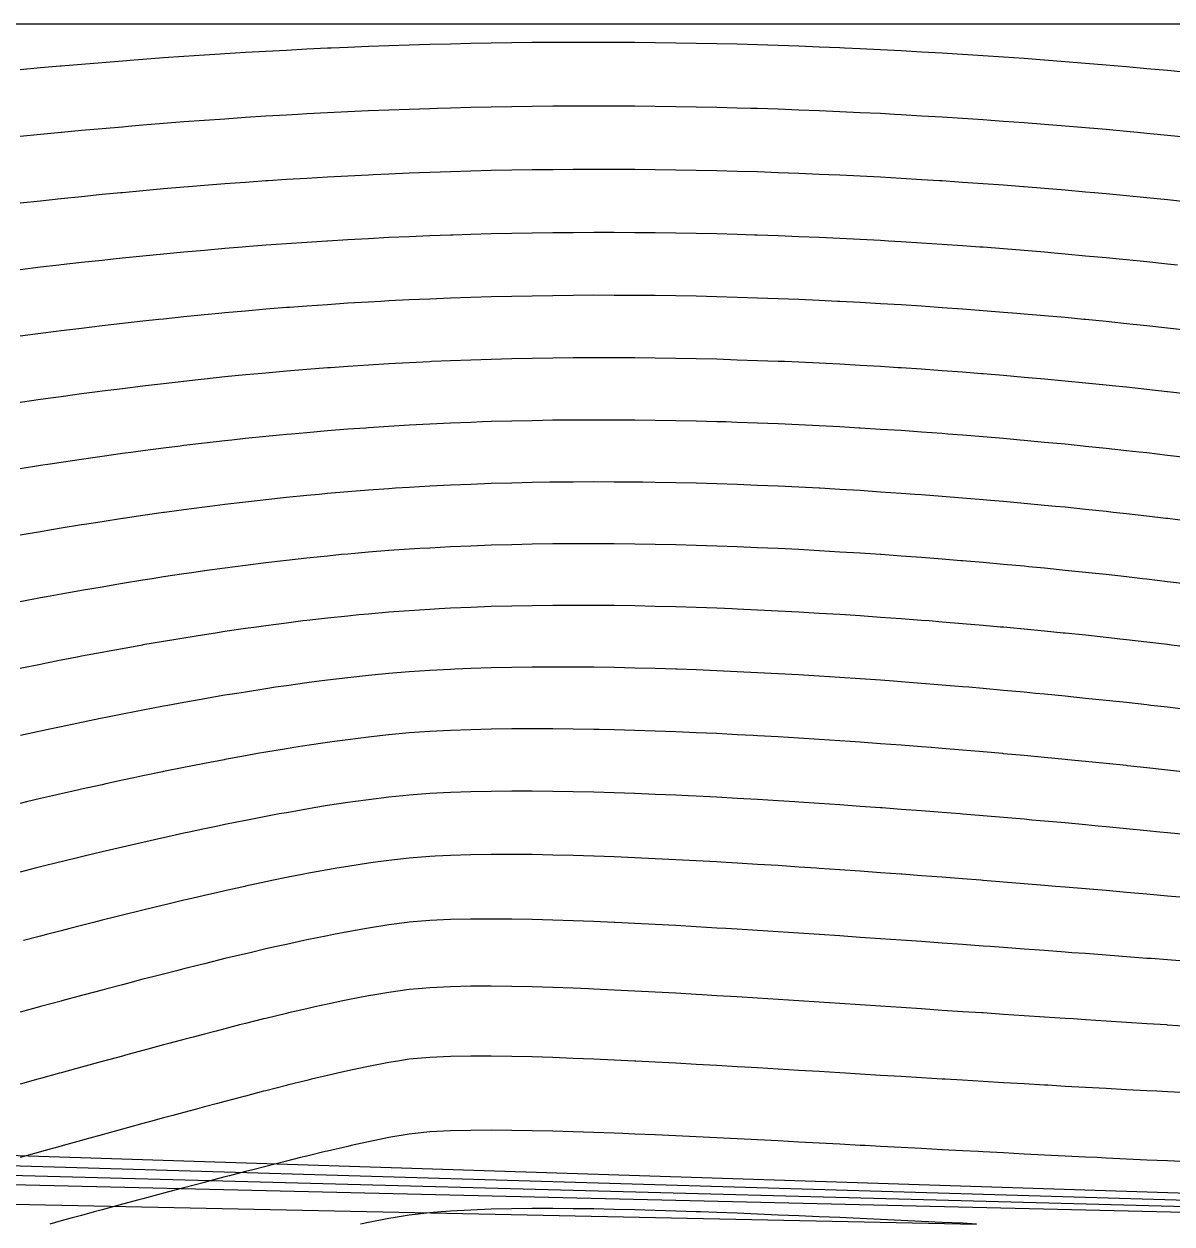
# Model space of a CAD drawing. Header units: metres. Extents: x 3387 to 5486, y 40 to 163.
# Drawn here: x 4939.7 to 5057.4, y 40 to 163 of the extents above; entities that cross this region are included whole.
import ezdxf

# ---------------------------------------------------------------- set-up
doc = ezdxf.new("R2010")
doc.units = ezdxf.units.M
for name, color, linetype in [('Contour_Level_10', 7, 'Continuous'), ('Contour_Level_11', 7, 'Continuous'), ('Contour_Level_12', 7, 'Continuous'), ('Contour_Level_13', 7, 'Continuous'), ('Contour_Level_14', 7, 'Continuous'), ('Contour_Level_15', 7, 'Continuous'), ('Contour_Level_16', 7, 'Continuous'), ('Contour_Level_17', 7, 'Continuous'), ('Contour_Level_18', 7, 'Continuous'), ('Contour_Level_19', 7, 'Continuous'), ('Contour_Level_20', 7, 'Continuous'), ('Contour_Level_21', 7, 'Continuous'), ('Contour_Level_22', 7, 'Continuous'), ('Contour_Level_23', 7, 'Continuous'), ('Contour_Level_3', 7, 'Continuous'), ('Contour_Level_4', 7, 'Continuous'), ('Contour_Level_5', 7, 'Continuous'), ('Contour_Level_6', 7, 'Continuous'), ('Contour_Level_7', 7, 'Continuous'), ('Contour_Level_8', 7, 'Continuous'), ('Contour_Level_9', 7, 'Continuous')]:
    doc.layers.add(name, color=color, linetype=linetype)

msp = doc.modelspace()

# ---------------------------------------------------------------- linework, layer by layer
at = {"layer": 'Contour_Level_10'}
msp.add_lwpolyline([(5059.08, 125.05), (5056.98, 125.29), (5056.94, 125.3), (5054.87, 125.53), (5052.77, 125.76), (5051.29, 125.91), (5050.67, 125.98), (5048.57, 126.19), (5046.47, 126.4), (5045.03, 126.53), (5044.37, 126.59), (5042.27, 126.78), (5040.17, 126.97), (5038.07, 127.14), (5037.91, 127.15), (5035.96, 127.3), (5033.86, 127.46), (5031.76, 127.61), (5029.66, 127.75), (5029.37, 127.77), (5027.56, 127.88), (5025.46, 128.01), (5023.36, 128.12), (5021.26, 128.23), (5019.16, 128.33), (5017.71, 128.39), (5017.05, 128.41), (5014.95, 128.49), (5012.85, 128.56), (5010.75, 128.63), (5008.65, 128.68), (5006.55, 128.72), (5004.45, 128.75), (5002.35, 128.77), (5000.25, 128.78), (4998.14, 128.78), (4996.04, 128.77), (4993.94, 128.75), (4991.84, 128.72), (4989.74, 128.67), (4987.64, 128.62), (4985.54, 128.55), (4983.44, 128.47), (4981.51, 128.39), (4981.34, 128.38), (4979.23, 128.28), (4977.13, 128.16), (4975.03, 128.03), (4972.93, 127.9), (4971.15, 127.77), (4970.83, 127.75), (4968.73, 127.58), (4966.63, 127.41), (4964.53, 127.22), (4963.74, 127.15), (4962.43, 127.03), (4960.32, 126.82), (4958.22, 126.6), (4957.59, 126.53), (4956.12, 126.37), (4954.02, 126.13), (4952.18, 125.91), (4951.92, 125.88), (4949.82, 125.62), (4947.72, 125.36), (4947.26, 125.3), (4945.62, 125.08), (4943.52, 124.79), (4942.7, 124.68), (4941.41, 124.5), (4939.31, 124.2)], dxfattribs=at)
at = {"layer": 'Contour_Level_11'}
msp.add_lwpolyline([(5059.08, 118.53), (5056.98, 118.78), (5054.87, 119.03), (5054.08, 119.12), (5052.77, 119.26), (5050.67, 119.49), (5048.57, 119.71), (5048.32, 119.73), (5046.47, 119.92), (5044.37, 120.12), (5042.27, 120.32), (5041.87, 120.35), (5040.17, 120.5), (5038.07, 120.68), (5035.96, 120.85), (5034.45, 120.97), (5033.86, 121.02), (5031.76, 121.17), (5029.66, 121.32), (5027.56, 121.45), (5025.46, 121.58), (5025.35, 121.59), (5023.36, 121.7), (5021.26, 121.81), (5019.16, 121.92), (5017.05, 122.01), (5014.95, 122.09), (5012.85, 122.17), (5011.68, 122.21), (5010.75, 122.23), (5008.65, 122.29), (5006.55, 122.33), (5004.45, 122.37), (5002.35, 122.39), (5000.25, 122.41), (4998.14, 122.41), (4996.04, 122.4), (4993.94, 122.38), (4991.84, 122.34), (4989.74, 122.3), (4987.64, 122.24), (4986.75, 122.21), (4985.54, 122.16), (4983.44, 122.08), (4981.34, 121.98), (4979.23, 121.87), (4977.13, 121.75), (4975.03, 121.61), (4974.77, 121.59), (4972.93, 121.46), (4970.83, 121.29), (4968.73, 121.11), (4967.16, 120.97), (4966.63, 120.92), (4964.53, 120.72), (4962.43, 120.5), (4961.04, 120.35), (4960.32, 120.27), (4958.22, 120.03), (4956.12, 119.78), (4955.73, 119.73), (4954.02, 119.52), (4951.92, 119.25), (4950.96, 119.12), (4949.82, 118.96), (4947.72, 118.67), (4946.54, 118.5), (4945.62, 118.36), (4943.52, 118.05), (4942.4, 117.88), (4941.41, 117.73), (4939.31, 117.4)], dxfattribs=at)
at = {"layer": 'Contour_Level_12'}
msp.add_lwpolyline([(5059.08, 112.04), (5056.98, 112.3), (5056.8, 112.32), (5054.87, 112.54), (5052.77, 112.78), (5051.42, 112.93), (5050.67, 113.02), (5048.57, 113.24), (5046.47, 113.46), (5045.49, 113.55), (5044.37, 113.66), (5042.27, 113.86), (5040.17, 114.05), (5038.83, 114.17), (5038.07, 114.24), (5035.96, 114.41), (5033.86, 114.58), (5031.76, 114.74), (5031.07, 114.79), (5029.66, 114.89), (5027.56, 115.03), (5025.46, 115.17), (5023.36, 115.29), (5021.31, 115.41), (5021.26, 115.41), (5019.16, 115.52), (5017.05, 115.62), (5014.95, 115.71), (5012.85, 115.79), (5010.75, 115.86), (5008.65, 115.92), (5006.55, 115.97), (5004.45, 116.01), (5003.19, 116.03), (5002.35, 116.04), (5000.25, 116.05), (4998.14, 116.06), (4996.04, 116.05), (4993.94, 116.03), (4993.65, 116.03), (4991.84, 116), (4989.74, 115.95), (4987.64, 115.89), (4985.54, 115.81), (4983.44, 115.72), (4981.34, 115.62), (4979.23, 115.5), (4977.81, 115.41), (4977.13, 115.36), (4975.03, 115.21), (4972.93, 115.05), (4970.83, 114.87), (4969.99, 114.79), (4968.73, 114.67), (4966.63, 114.46), (4964.53, 114.24), (4963.94, 114.17), (4962.43, 114), (4960.32, 113.75), (4958.77, 113.55), (4958.22, 113.48), (4956.12, 113.21), (4954.14, 112.93), (4954.02, 112.92), (4951.92, 112.62), (4949.89, 112.32), (4949.82, 112.31), (4947.72, 111.98), (4945.92, 111.7), (4945.62, 111.65), (4943.52, 111.31), (4942.15, 111.08), (4941.41, 110.96), (4939.31, 110.6)], dxfattribs=at)
at = {"layer": 'Contour_Level_13'}
msp.add_lwpolyline([(5059.08, 105.57), (5056.98, 105.83), (5054.87, 106.08), (5054.41, 106.14), (5052.77, 106.33), (5050.67, 106.56), (5048.86, 106.75), (5048.57, 106.79), (5046.47, 107), (5044.37, 107.21), (5042.72, 107.37), (5042.27, 107.42), (5040.17, 107.61), (5038.07, 107.8), (5035.96, 107.98), (5035.78, 107.99), (5033.86, 108.15), (5031.76, 108.31), (5029.66, 108.47), (5027.63, 108.61), (5027.56, 108.61), (5025.46, 108.75), (5023.36, 108.88), (5021.26, 109.01), (5019.16, 109.12), (5017.06, 109.23), (5017.05, 109.23), (5014.95, 109.32), (5012.85, 109.41), (5010.75, 109.49), (5008.65, 109.55), (5006.55, 109.61), (5004.45, 109.66), (5002.35, 109.69), (5000.25, 109.72), (4998.14, 109.73), (4996.04, 109.72), (4993.94, 109.71), (4991.84, 109.68), (4989.74, 109.63), (4987.64, 109.57), (4985.54, 109.49), (4983.44, 109.4), (4981.34, 109.29), (4980.3, 109.23), (4979.23, 109.16), (4977.13, 109.02), (4975.03, 108.85), (4972.93, 108.67), (4972.27, 108.61), (4970.83, 108.47), (4968.73, 108.26), (4966.63, 108.02), (4966.34, 107.99), (4964.53, 107.78), (4962.43, 107.51), (4961.36, 107.37), (4960.32, 107.24), (4958.22, 106.94), (4956.92, 106.75), (4956.12, 106.64), (4954.02, 106.32), (4952.85, 106.14), (4951.92, 105.99), (4949.82, 105.65), (4949.05, 105.52), (4947.72, 105.29), (4945.62, 104.93), (4945.45, 104.9), (4943.52, 104.56), (4942.01, 104.28), (4941.41, 104.17), (4939.31, 103.78)], dxfattribs=at)
at = {"layer": 'Contour_Level_14'}
msp.add_lwpolyline([(5059.08, 99.13), (5057.38, 99.34), (5056.98, 99.39), (5054.87, 99.64), (5052.77, 99.88), (5052.08, 99.95), (5050.67, 100.11), (5048.57, 100.34), (5046.47, 100.55), (5046.28, 100.57), (5044.37, 100.76), (5042.27, 100.97), (5040.17, 101.16), (5039.84, 101.19), (5038.07, 101.35), (5035.96, 101.53), (5033.86, 101.7), (5032.54, 101.81), (5031.76, 101.87), (5029.66, 102.03), (5027.56, 102.18), (5025.46, 102.33), (5023.91, 102.43), (5023.36, 102.46), (5021.26, 102.59), (5019.16, 102.71), (5017.05, 102.83), (5014.95, 102.93), (5012.85, 103.02), (5012.33, 103.05), (5010.75, 103.11), (5008.65, 103.19), (5006.55, 103.25), (5004.45, 103.31), (5002.35, 103.35), (5000.25, 103.38), (4998.14, 103.4), (4996.04, 103.41), (4993.94, 103.4), (4991.84, 103.37), (4989.74, 103.33), (4987.64, 103.28), (4985.54, 103.2), (4983.44, 103.11), (4982.28, 103.05), (4981.34, 102.99), (4979.23, 102.86), (4977.13, 102.7), (4975.03, 102.52), (4974.05, 102.43), (4972.93, 102.32), (4970.83, 102.1), (4968.73, 101.86), (4968.32, 101.81), (4966.63, 101.6), (4964.53, 101.32), (4963.57, 101.19), (4962.43, 101.03), (4960.32, 100.72), (4959.35, 100.57), (4958.22, 100.4), (4956.12, 100.06), (4955.48, 99.95), (4954.02, 99.71), (4951.92, 99.35), (4951.86, 99.34), (4949.82, 98.97), (4948.44, 98.72), (4947.72, 98.59), (4945.62, 98.19), (4945.16, 98.1), (4943.52, 97.78), (4942.01, 97.48), (4941.41, 97.36), (4939.31, 96.94)], dxfattribs=at)
at = {"layer": 'Contour_Level_15'}
msp.add_lwpolyline([(5059.08, 92.7), (5056.98, 92.96), (5055.26, 93.16), (5054.87, 93.2), (5052.77, 93.44), (5050.67, 93.66), (5049.62, 93.77), (5048.57, 93.88), (5046.47, 94.1), (5044.37, 94.3), (5043.45, 94.39), (5042.27, 94.5), (5040.17, 94.7), (5038.07, 94.89), (5036.62, 95.01), (5035.96, 95.07), (5033.86, 95.24), (5031.76, 95.41), (5029.66, 95.57), (5028.87, 95.63), (5027.56, 95.73), (5025.46, 95.87), (5023.36, 96.02), (5021.26, 96.15), (5019.66, 96.25), (5019.16, 96.28), (5017.05, 96.4), (5014.95, 96.51), (5012.85, 96.61), (5010.75, 96.71), (5008.65, 96.79), (5006.7, 96.86), (5006.55, 96.87), (5004.45, 96.94), (5002.35, 96.99), (5000.25, 97.03), (4998.14, 97.07), (4996.04, 97.08), (4993.94, 97.09), (4991.84, 97.08), (4989.74, 97.05), (4987.64, 97), (4985.54, 96.93), (4983.91, 96.86), (4983.44, 96.84), (4981.34, 96.73), (4979.23, 96.59), (4977.13, 96.41), (4975.38, 96.25), (4975.03, 96.21), (4972.93, 95.99), (4970.83, 95.74), (4969.99, 95.63), (4968.73, 95.46), (4966.63, 95.17), (4965.52, 95.01), (4964.53, 94.86), (4962.43, 94.53), (4961.55, 94.39), (4960.32, 94.19), (4958.22, 93.83), (4957.9, 93.77), (4956.12, 93.46), (4954.48, 93.16), (4954.02, 93.07), (4951.92, 92.67), (4951.23, 92.54), (4949.82, 92.26), (4948.12, 91.92), (4947.72, 91.84), (4945.62, 91.41), (4945.12, 91.3), (4943.52, 90.96), (4942.2, 90.68), (4941.41, 90.51), (4939.37, 90.07)], dxfattribs=at)
at = {"layer": 'Contour_Level_16'}
msp.add_lwpolyline([(5058.52, 86.36), (5056.98, 86.53), (5054.87, 86.76), (5052.89, 86.97), (5052.77, 86.99), (5050.67, 87.21), (5048.57, 87.42), (5046.77, 87.59), (5046.47, 87.62), (5044.37, 87.82), (5042.27, 88.02), (5040.17, 88.2), (5040.1, 88.21), (5038.07, 88.39), (5035.96, 88.57), (5033.86, 88.74), (5032.73, 88.83), (5031.76, 88.91), (5029.66, 89.07), (5027.56, 89.23), (5025.46, 89.38), (5024.43, 89.45), (5023.36, 89.52), (5021.26, 89.66), (5019.16, 89.79), (5017.05, 89.92), (5014.95, 90.04), (5014.5, 90.07), (5012.85, 90.15), (5010.75, 90.26), (5008.65, 90.36), (5006.55, 90.44), (5004.45, 90.52), (5002.35, 90.59), (5000.25, 90.65), (4998.71, 90.68), (4998.14, 90.7), (4996.04, 90.73), (4993.94, 90.75), (4991.84, 90.75), (4989.74, 90.74), (4987.64, 90.71), (4986.57, 90.68), (4985.54, 90.66), (4983.44, 90.59), (4981.34, 90.49), (4979.23, 90.34), (4977.13, 90.13), (4976.52, 90.07), (4975.03, 89.9), (4972.93, 89.63), (4971.57, 89.45), (4970.83, 89.35), (4968.73, 89.04), (4967.4, 88.83), (4966.63, 88.71), (4964.53, 88.36), (4963.67, 88.21), (4962.43, 87.99), (4960.32, 87.61), (4960.23, 87.59), (4958.22, 87.21), (4957.01, 86.97), (4956.12, 86.8), (4954.02, 86.38), (4953.93, 86.36), (4951.92, 85.94), (4950.98, 85.74), (4949.82, 85.49), (4948.12, 85.12), (4947.72, 85.03), (4945.62, 84.56), (4945.34, 84.5), (4943.52, 84.09), (4942.64, 83.88), (4941.41, 83.6), (4939.98, 83.27), (4939.31, 83.11)], dxfattribs=at)
at = {"layer": 'Contour_Level_17'}
msp.add_lwpolyline([(5059.08, 79.88), (5056.98, 80.1), (5056.18, 80.18), (5054.87, 80.31), (5052.77, 80.52), (5050.67, 80.72), (5049.86, 80.79), (5048.57, 80.92), (5046.47, 81.11), (5044.37, 81.3), (5043.06, 81.41), (5042.27, 81.48), (5040.17, 81.66), (5038.07, 81.84), (5035.96, 82.01), (5035.72, 82.03), (5033.86, 82.18), (5031.76, 82.34), (5029.66, 82.5), (5027.73, 82.65), (5027.56, 82.66), (5025.46, 82.81), (5023.36, 82.96), (5021.26, 83.1), (5019.16, 83.24), (5018.76, 83.27), (5017.05, 83.37), (5014.95, 83.5), (5012.85, 83.62), (5010.75, 83.74), (5008.65, 83.85), (5007.83, 83.88), (5006.55, 83.95), (5004.45, 84.04), (5002.35, 84.12), (5000.25, 84.19), (4998.14, 84.26), (4996.04, 84.3), (4993.94, 84.34), (4991.84, 84.36), (4989.74, 84.36), (4987.64, 84.34), (4985.54, 84.3), (4983.44, 84.23), (4981.34, 84.12), (4979.23, 83.95), (4978.55, 83.88), (4977.13, 83.74), (4975.03, 83.49), (4973.44, 83.27), (4972.93, 83.2), (4970.83, 82.88), (4969.44, 82.65), (4968.73, 82.53), (4966.63, 82.16), (4965.9, 82.03), (4964.53, 81.78), (4962.64, 81.41), (4962.43, 81.37), (4960.32, 80.95), (4959.59, 80.79), (4958.22, 80.51), (4956.67, 80.18), (4956.12, 80.06), (4954.02, 79.59), (4953.86, 79.56), (4951.92, 79.12), (4951.14, 78.94), (4949.82, 78.63), (4948.49, 78.32), (4947.72, 78.14), (4945.9, 77.7), (4945.62, 77.64), (4943.52, 77.12), (4943.35, 77.09), (4941.41, 76.61), (4940.85, 76.47), (4939.31, 76.08)], dxfattribs=at)
at = {"layer": 'Contour_Level_18'}
msp.add_lwpolyline([(5059.08, 73.43), (5056.98, 73.62), (5054.87, 73.81), (5052.77, 73.99), (5052.76, 73.99), (5050.67, 74.18), (5048.57, 74.36), (5046.47, 74.53), (5045.5, 74.61), (5044.37, 74.71), (5042.27, 74.88), (5040.17, 75.05), (5038.07, 75.21), (5037.84, 75.23), (5035.96, 75.38), (5033.86, 75.54), (5031.76, 75.7), (5029.72, 75.85), (5029.66, 75.85), (5027.56, 76.01), (5025.46, 76.16), (5023.36, 76.3), (5021.26, 76.45), (5020.98, 76.47), (5019.16, 76.59), (5017.05, 76.73), (5014.95, 76.86), (5012.85, 76.99), (5011.18, 77.09), (5010.75, 77.11), (5008.65, 77.23), (5006.55, 77.34), (5004.45, 77.44), (5002.35, 77.54), (5000.25, 77.63), (4998.2, 77.7), (4998.14, 77.71), (4996.04, 77.77), (4993.94, 77.82), (4991.84, 77.86), (4989.74, 77.88), (4987.64, 77.88), (4985.54, 77.85), (4983.44, 77.78), (4981.87, 77.7), (4981.34, 77.68), (4979.23, 77.51), (4977.13, 77.27), (4975.76, 77.09), (4975.03, 76.99), (4972.93, 76.66), (4971.81, 76.47), (4970.83, 76.3), (4968.73, 75.91), (4968.41, 75.85), (4966.63, 75.5), (4965.31, 75.23), (4964.53, 75.07), (4962.43, 74.62), (4962.38, 74.61), (4960.32, 74.16), (4959.6, 73.99), (4958.22, 73.68), (4956.92, 73.38), (4956.12, 73.19), (4954.32, 72.76), (4954.02, 72.69), (4951.92, 72.18), (4951.77, 72.14), (4949.82, 71.66), (4949.28, 71.52), (4947.72, 71.13), (4946.83, 70.9), (4945.62, 70.59), (4944.42, 70.29), (4943.52, 70.05), (4942.04, 69.67), (4941.41, 69.51), (4939.68, 69.05)], dxfattribs=at)
at = {"layer": 'Contour_Level_19'}
for points in [[(3386.6, 97), (5157.42, 40)], [(5059.08, 66.91), (5056.98, 67.07), (5055.31, 67.2), (5054.87, 67.23), (5052.77, 67.39), (5050.67, 67.55), (5048.57, 67.71), (5047.15, 67.81), (5046.47, 67.86), (5044.37, 68.02), (5042.27, 68.18), (5040.17, 68.33), (5038.79, 68.43), (5038.07, 68.49), (5035.96, 68.64), (5033.86, 68.79), (5031.76, 68.94), (5030.21, 69.05), (5029.66, 69.09), (5027.56, 69.24), (5025.46, 69.38), (5023.36, 69.53), (5021.28, 69.67), (5021.26, 69.67), (5019.16, 69.81), (5017.05, 69.95), (5014.95, 70.08), (5012.85, 70.22), (5011.69, 70.29), (5010.75, 70.34), (5008.65, 70.47), (5006.55, 70.59), (5004.45, 70.7), (5002.35, 70.81), (5000.33, 70.9), (5000.25, 70.91), (4998.14, 71), (4996.04, 71.08), (4993.94, 71.15), (4991.84, 71.2), (4989.74, 71.24), (4987.64, 71.25), (4985.54, 71.24), (4983.44, 71.2), (4981.34, 71.11), (4979.23, 70.93), (4979.01, 70.9), (4977.13, 70.65), (4975.03, 70.32), (4974.83, 70.29), (4972.93, 69.95), (4971.47, 69.67), (4970.83, 69.55), (4968.73, 69.12), (4968.43, 69.05), (4966.63, 68.66), (4965.6, 68.43), (4964.53, 68.19), (4962.91, 67.81), (4962.43, 67.7), (4960.32, 67.2), (4960.31, 67.2), (4958.22, 66.68), (4957.8, 66.58), (4956.12, 66.16), (4955.35, 65.96), (4954.02, 65.62), (4952.94, 65.34), (4951.92, 65.08), (4950.56, 64.72), (4949.82, 64.53), (4948.22, 64.11), (4947.72, 63.97), (4945.9, 63.49), (4945.62, 63.41), (4943.59, 62.87), (4943.52, 62.85), (4941.41, 62.28), (4941.31, 62.25), (4939.31, 61.71)]]:
    msp.add_lwpolyline(points, dxfattribs=at)
at = {"layer": 'Contour_Level_20'}
for points in [[(3386.6, 91.76), (5141.49, 40)], [(5059.08, 60.26), (5056.98, 60.39), (5056.9, 60.4), (5054.87, 60.53), (5052.77, 60.66), (5050.67, 60.8), (5048.57, 60.93), (5047.32, 61.02), (5046.47, 61.07), (5044.37, 61.21), (5042.27, 61.35), (5040.17, 61.49), (5038.07, 61.63), (5037.95, 61.63), (5035.96, 61.76), (5033.86, 61.9), (5031.76, 62.04), (5029.66, 62.18), (5028.62, 62.25), (5027.56, 62.32), (5025.46, 62.46), (5023.36, 62.6), (5021.26, 62.73), (5019.18, 62.87), (5019.16, 62.87), (5017.05, 63.01), (5014.95, 63.14), (5012.85, 63.27), (5010.75, 63.4), (5009.25, 63.49), (5008.65, 63.52), (5006.55, 63.65), (5004.45, 63.76), (5002.35, 63.88), (5000.25, 63.98), (4998.14, 64.08), (4997.59, 64.11), (4996.04, 64.17), (4993.94, 64.25), (4991.84, 64.31), (4989.74, 64.36), (4987.64, 64.38), (4985.54, 64.37), (4983.44, 64.32), (4981.34, 64.22), (4980.14, 64.11), (4979.23, 64.02), (4977.13, 63.73), (4975.68, 63.49), (4975.03, 63.38), (4972.93, 62.98), (4972.41, 62.87), (4970.83, 62.54), (4969.53, 62.25), (4968.73, 62.07), (4966.84, 61.63), (4966.63, 61.58), (4964.53, 61.07), (4964.29, 61.02), (4962.43, 60.55), (4961.82, 60.4), (4960.32, 60.02), (4959.41, 59.78), (4958.22, 59.47), (4957.05, 59.16), (4956.12, 58.92), (4954.72, 58.54), (4954.02, 58.36), (4952.41, 57.92), (4951.92, 57.79), (4950.13, 57.31), (4949.82, 57.22), (4947.86, 56.69), (4947.72, 56.65), (4945.62, 56.07), (4945.61, 56.07), (4943.52, 55.49), (4943.37, 55.45), (4941.41, 54.91), (4941.14, 54.83), (4939.31, 54.33)]]:
    msp.add_lwpolyline(points, dxfattribs=at)
at = {"layer": 'Contour_Level_21'}
for points in [[(3386.6, 86.31), (5126, 40)], [(5059.08, 53.43), (5056.98, 53.54), (5055.89, 53.6), (5054.87, 53.65), (5052.77, 53.76), (5050.67, 53.88), (5048.57, 54), (5046.47, 54.11), (5044.69, 54.22), (5044.37, 54.23), (5042.27, 54.36), (5040.17, 54.48), (5038.07, 54.6), (5035.96, 54.73), (5034.19, 54.83), (5033.86, 54.85), (5031.76, 54.98), (5029.66, 55.11), (5027.56, 55.23), (5025.46, 55.36), (5023.96, 55.45), (5023.36, 55.49), (5021.26, 55.62), (5019.16, 55.74), (5017.05, 55.87), (5014.95, 55.99), (5013.62, 56.07), (5012.85, 56.12), (5010.75, 56.24), (5008.65, 56.36), (5006.55, 56.47), (5004.45, 56.59), (5002.47, 56.69), (5002.35, 56.69), (5000.25, 56.8), (4998.14, 56.9), (4996.04, 56.98), (4993.94, 57.06), (4991.84, 57.13), (4989.74, 57.18), (4987.64, 57.21), (4985.54, 57.21), (4983.44, 57.17), (4981.34, 57.07), (4979.23, 56.88), (4978.04, 56.69), (4977.13, 56.54), (4975.03, 56.14), (4974.69, 56.07), (4972.93, 55.7), (4971.85, 55.45), (4970.83, 55.22), (4969.21, 54.83), (4968.73, 54.72), (4966.7, 54.22), (4966.63, 54.2), (4964.53, 53.66), (4964.27, 53.6), (4962.43, 53.12), (4961.9, 52.98), (4960.32, 52.57), (4959.56, 52.36), (4958.22, 52), (4957.26, 51.74), (4956.12, 51.44), (4954.97, 51.13), (4954.02, 50.87), (4952.7, 50.51), (4951.92, 50.29), (4950.44, 49.89), (4949.82, 49.72), (4948.2, 49.27), (4947.72, 49.14), (4945.96, 48.65), (4945.62, 48.56), (4943.73, 48.04), (4943.52, 47.98), (4941.5, 47.42), (4941.41, 47.39), (4939.31, 46.81)]]:
    msp.add_lwpolyline(points, dxfattribs=at)
at = {"layer": 'Contour_Level_22'}
for points in [[(3386.6, 80.45), (5110.37, 40)], [(5059.08, 46.37), (5056.98, 46.46), (5054.87, 46.56), (5052.77, 46.66), (5050.67, 46.76), (5049.78, 46.8), (5048.57, 46.86), (5046.47, 46.96), (5044.37, 47.07), (5042.27, 47.17), (5040.17, 47.28), (5038.07, 47.39), (5037.57, 47.42), (5035.96, 47.5), (5033.86, 47.61), (5031.76, 47.73), (5029.66, 47.84), (5027.56, 47.95), (5025.99, 48.04), (5025.46, 48.06), (5023.36, 48.18), (5021.26, 48.29), (5019.16, 48.4), (5017.05, 48.51), (5014.95, 48.62), (5014.3, 48.65), (5012.85, 48.73), (5010.75, 48.83), (5008.65, 48.94), (5006.55, 49.04), (5004.45, 49.13), (5002.35, 49.22), (5001.14, 49.27), (5000.25, 49.31), (4998.14, 49.39), (4996.04, 49.46), (4993.94, 49.52), (4991.84, 49.56), (4989.74, 49.6), (4987.64, 49.61), (4985.54, 49.59), (4983.44, 49.54), (4981.34, 49.43), (4979.84, 49.27), (4979.23, 49.21), (4977.13, 48.85), (4976.18, 48.65), (4975.03, 48.42), (4973.27, 48.04), (4972.93, 47.96), (4970.83, 47.47), (4970.6, 47.42), (4968.73, 46.96), (4968.06, 46.8), (4966.63, 46.44), (4965.59, 46.18), (4964.53, 45.91), (4963.18, 45.56), (4962.43, 45.37), (4960.79, 44.94), (4960.32, 44.82), (4958.44, 44.33), (4958.22, 44.27), (4956.12, 43.71), (4956.11, 43.71), (4954.02, 43.15), (4953.8, 43.09), (4951.92, 42.59), (4951.5, 42.47), (4949.82, 42.02), (4949.21, 41.85), (4947.72, 41.45), (4946.93, 41.24), (4945.62, 40.88), (4944.65, 40.62), (4943.52, 40.31), (4942.37, 40)]]:
    msp.add_lwpolyline(points, dxfattribs=at)
at = {"layer": 'Contour_Level_23'}
msp.add_lwpolyline([(3386.6, 74.05), (5037.4, 40), (5035.96, 40.07), (5033.86, 40.16), (5031.76, 40.26), (5029.66, 40.36), (5027.56, 40.46), (5025.46, 40.55), (5024.02, 40.62), (5023.36, 40.65), (5021.26, 40.74), (5019.16, 40.83), (5017.05, 40.92), (5014.95, 41.01), (5012.85, 41.1), (5010.75, 41.18), (5009.1, 41.24), (5008.65, 41.25), (5006.55, 41.32), (5004.45, 41.39), (5002.35, 41.45), (5000.25, 41.5), (4998.14, 41.54), (4996.04, 41.57), (4993.94, 41.58), (4991.84, 41.58), (4989.74, 41.56), (4987.64, 41.51), (4985.54, 41.43), (4983.44, 41.31), (4982.51, 41.24), (4981.34, 41.14), (4979.23, 40.89), (4977.56, 40.62), (4977.13, 40.55), (4975.03, 40.16), (4974.23, 40)], dxfattribs=at)
at = {"layer": 'Contour_Level_3'}
msp.add_lwpolyline([(5126.77, 163), (4836.93, 163)], dxfattribs=at)
at = {"layer": 'Contour_Level_4'}
msp.add_lwpolyline([(5075.38, 163), (4916.24, 163)], dxfattribs=at)
at = {"layer": 'Contour_Level_5'}
msp.add_lwpolyline([(5058.65, 158.06), (5056.98, 158.22), (5054.87, 158.41), (5052.77, 158.6), (5051.91, 158.67), (5050.67, 158.78), (5048.57, 158.96), (5046.47, 159.13), (5044.37, 159.29), (5044.34, 159.29), (5042.27, 159.45), (5040.17, 159.6), (5038.07, 159.74), (5035.96, 159.88), (5035.41, 159.91), (5033.86, 160), (5031.76, 160.13), (5029.66, 160.24), (5027.56, 160.35), (5025.46, 160.45), (5023.84, 160.53), (5023.36, 160.55), (5021.26, 160.64), (5019.16, 160.72), (5017.05, 160.79), (5014.95, 160.86), (5012.85, 160.92), (5010.75, 160.97), (5008.65, 161.01), (5006.55, 161.05), (5004.45, 161.08), (5002.35, 161.1), (5000.25, 161.11), (4998.14, 161.12), (4996.04, 161.12), (4993.94, 161.11), (4991.84, 161.09), (4989.74, 161.07), (4987.64, 161.04), (4985.54, 161), (4983.44, 160.95), (4981.34, 160.9), (4979.23, 160.83), (4977.13, 160.76), (4975.03, 160.69), (4972.93, 160.6), (4971.23, 160.53), (4970.83, 160.51), (4968.73, 160.41), (4966.63, 160.3), (4964.53, 160.19), (4962.43, 160.07), (4960.32, 159.94), (4959.84, 159.91), (4958.22, 159.81), (4956.12, 159.66), (4954.02, 159.52), (4951.92, 159.36), (4951.01, 159.29), (4949.82, 159.2), (4947.72, 159.03), (4945.62, 158.86), (4943.52, 158.68), (4943.43, 158.67), (4941.41, 158.5), (4939.31, 158.31)], dxfattribs=at)
at = {"layer": 'Contour_Level_6'}
msp.add_lwpolyline([(5059.08, 151.37), (5056.98, 151.58), (5054.87, 151.78), (5053.9, 151.87), (5052.77, 151.98), (5050.67, 152.17), (5048.57, 152.35), (5046.92, 152.49), (5046.47, 152.53), (5044.37, 152.7), (5042.27, 152.86), (5040.17, 153.02), (5038.87, 153.11), (5038.07, 153.17), (5035.96, 153.31), (5033.86, 153.44), (5031.76, 153.57), (5029.66, 153.69), (5028.98, 153.73), (5027.56, 153.81), (5025.46, 153.91), (5023.36, 154.01), (5021.26, 154.1), (5019.16, 154.18), (5017.05, 154.26), (5014.95, 154.33), (5014.25, 154.35), (5012.85, 154.39), (5010.75, 154.44), (5008.65, 154.48), (5006.55, 154.52), (5004.45, 154.55), (5002.35, 154.57), (5000.25, 154.58), (4998.14, 154.59), (4996.04, 154.58), (4993.94, 154.57), (4991.84, 154.55), (4989.74, 154.52), (4987.64, 154.48), (4985.54, 154.44), (4983.44, 154.39), (4982.12, 154.35), (4981.34, 154.32), (4979.23, 154.25), (4977.13, 154.18), (4975.03, 154.09), (4972.93, 153.99), (4970.83, 153.89), (4968.73, 153.78), (4967.79, 153.73), (4966.63, 153.66), (4964.53, 153.54), (4962.43, 153.4), (4960.32, 153.26), (4958.22, 153.11), (4958.2, 153.11), (4956.12, 152.96), (4954.02, 152.79), (4951.92, 152.62), (4950.4, 152.49), (4949.82, 152.44), (4947.72, 152.26), (4945.62, 152.07), (4943.55, 151.87), (4943.52, 151.87), (4941.41, 151.67), (4939.31, 151.46)], dxfattribs=at)
at = {"layer": 'Contour_Level_7'}
msp.add_lwpolyline([(5059.08, 144.75), (5056.98, 144.97), (5055.93, 145.08), (5054.87, 145.18), (5052.77, 145.39), (5050.67, 145.59), (5049.48, 145.69), (5048.57, 145.78), (5046.47, 145.96), (5044.37, 146.14), (5042.27, 146.31), (5042.2, 146.31), (5040.17, 146.47), (5038.07, 146.62), (5035.96, 146.77), (5033.86, 146.91), (5033.58, 146.93), (5031.76, 147.04), (5029.66, 147.17), (5027.56, 147.29), (5025.46, 147.4), (5023.36, 147.5), (5022.26, 147.55), (5021.26, 147.59), (5019.16, 147.68), (5017.05, 147.76), (5014.95, 147.83), (5012.85, 147.89), (5010.75, 147.94), (5008.65, 147.99), (5006.55, 148.02), (5004.45, 148.05), (5002.35, 148.07), (5000.25, 148.08), (4998.14, 148.09), (4996.04, 148.08), (4993.94, 148.06), (4991.84, 148.04), (4989.74, 148.01), (4987.64, 147.97), (4985.54, 147.91), (4983.44, 147.85), (4981.34, 147.79), (4979.23, 147.71), (4977.13, 147.62), (4975.54, 147.55), (4975.03, 147.52), (4972.93, 147.42), (4970.83, 147.31), (4968.73, 147.18), (4966.63, 147.05), (4964.77, 146.93), (4964.53, 146.91), (4962.43, 146.77), (4960.32, 146.61), (4958.22, 146.45), (4956.6, 146.31), (4956.12, 146.27), (4954.02, 146.09), (4951.92, 145.9), (4949.82, 145.71), (4949.66, 145.69), (4947.72, 145.51), (4945.62, 145.3), (4943.52, 145.08), (4943.49, 145.08), (4941.41, 144.85), (4939.31, 144.62)], dxfattribs=at)
at = {"layer": 'Contour_Level_8'}
msp.add_lwpolyline([(5057.99, 138.28), (5056.98, 138.39), (5054.87, 138.61), (5052.77, 138.82), (5052.01, 138.89), (5050.67, 139.03), (5048.57, 139.22), (5046.47, 139.42), (5045.36, 139.51), (5044.37, 139.6), (5042.27, 139.78), (5040.17, 139.94), (5038.07, 140.11), (5037.73, 140.13), (5035.96, 140.26), (5033.86, 140.41), (5031.76, 140.54), (5029.66, 140.67), (5028.36, 140.75), (5027.56, 140.8), (5025.46, 140.91), (5023.36, 141.02), (5021.26, 141.11), (5019.16, 141.2), (5017.05, 141.28), (5014.95, 141.36), (5014.61, 141.37), (5012.85, 141.42), (5010.75, 141.48), (5008.65, 141.52), (5006.55, 141.56), (5004.45, 141.59), (5002.35, 141.61), (5000.25, 141.62), (4998.14, 141.62), (4996.04, 141.61), (4993.94, 141.59), (4991.84, 141.57), (4989.74, 141.53), (4987.64, 141.48), (4985.54, 141.42), (4983.72, 141.37), (4983.44, 141.36), (4981.34, 141.28), (4979.23, 141.2), (4977.13, 141.1), (4975.03, 140.99), (4972.93, 140.88), (4970.83, 140.75), (4970.76, 140.75), (4968.73, 140.62), (4966.63, 140.47), (4964.53, 140.32), (4962.43, 140.16), (4962.09, 140.13), (4960.32, 139.99), (4958.22, 139.8), (4956.12, 139.62), (4955.04, 139.51), (4954.02, 139.42), (4951.92, 139.21), (4949.82, 138.99), (4948.87, 138.89), (4947.72, 138.77), (4945.62, 138.54), (4943.52, 138.3), (4943.29, 138.28), (4941.41, 138.06), (4939.31, 137.8)], dxfattribs=at)
at = {"layer": 'Contour_Level_9'}
msp.add_lwpolyline([(5059.08, 131.59), (5056.98, 131.83), (5054.87, 132.06), (5054.5, 132.1), (5052.77, 132.28), (5050.67, 132.49), (5048.57, 132.7), (5048.4, 132.71), (5046.47, 132.9), (5044.37, 133.09), (5042.27, 133.27), (5041.52, 133.33), (5040.17, 133.44), (5038.07, 133.61), (5035.96, 133.77), (5033.86, 133.92), (5033.47, 133.95), (5031.76, 134.07), (5029.66, 134.2), (5027.56, 134.33), (5025.46, 134.45), (5023.36, 134.56), (5023.15, 134.57), (5021.26, 134.66), (5019.16, 134.75), (5017.05, 134.84), (5014.95, 134.91), (5012.85, 134.98), (5010.75, 135.04), (5008.65, 135.09), (5006.55, 135.13), (5004.45, 135.16), (5002.35, 135.17), (5000.25, 135.18), (4998.14, 135.19), (4996.04, 135.18), (4993.94, 135.15), (4991.84, 135.12), (4989.74, 135.08), (4987.64, 135.03), (4985.54, 134.97), (4983.44, 134.9), (4981.34, 134.81), (4979.23, 134.72), (4977.13, 134.61), (4976.31, 134.57), (4975.03, 134.5), (4972.93, 134.37), (4970.83, 134.23), (4968.73, 134.08), (4966.94, 133.95), (4966.63, 133.93), (4964.53, 133.76), (4962.43, 133.58), (4960.32, 133.39), (4959.71, 133.33), (4958.22, 133.19), (4956.12, 132.98), (4954.02, 132.76), (4953.55, 132.71), (4951.92, 132.54), (4949.82, 132.3), (4948.05, 132.1), (4947.72, 132.06), (4945.62, 131.8), (4943.52, 131.54), (4943.01, 131.48), (4941.41, 131.27), (4939.31, 131)], dxfattribs=at)

doc.saveas('drawing.dxf')
